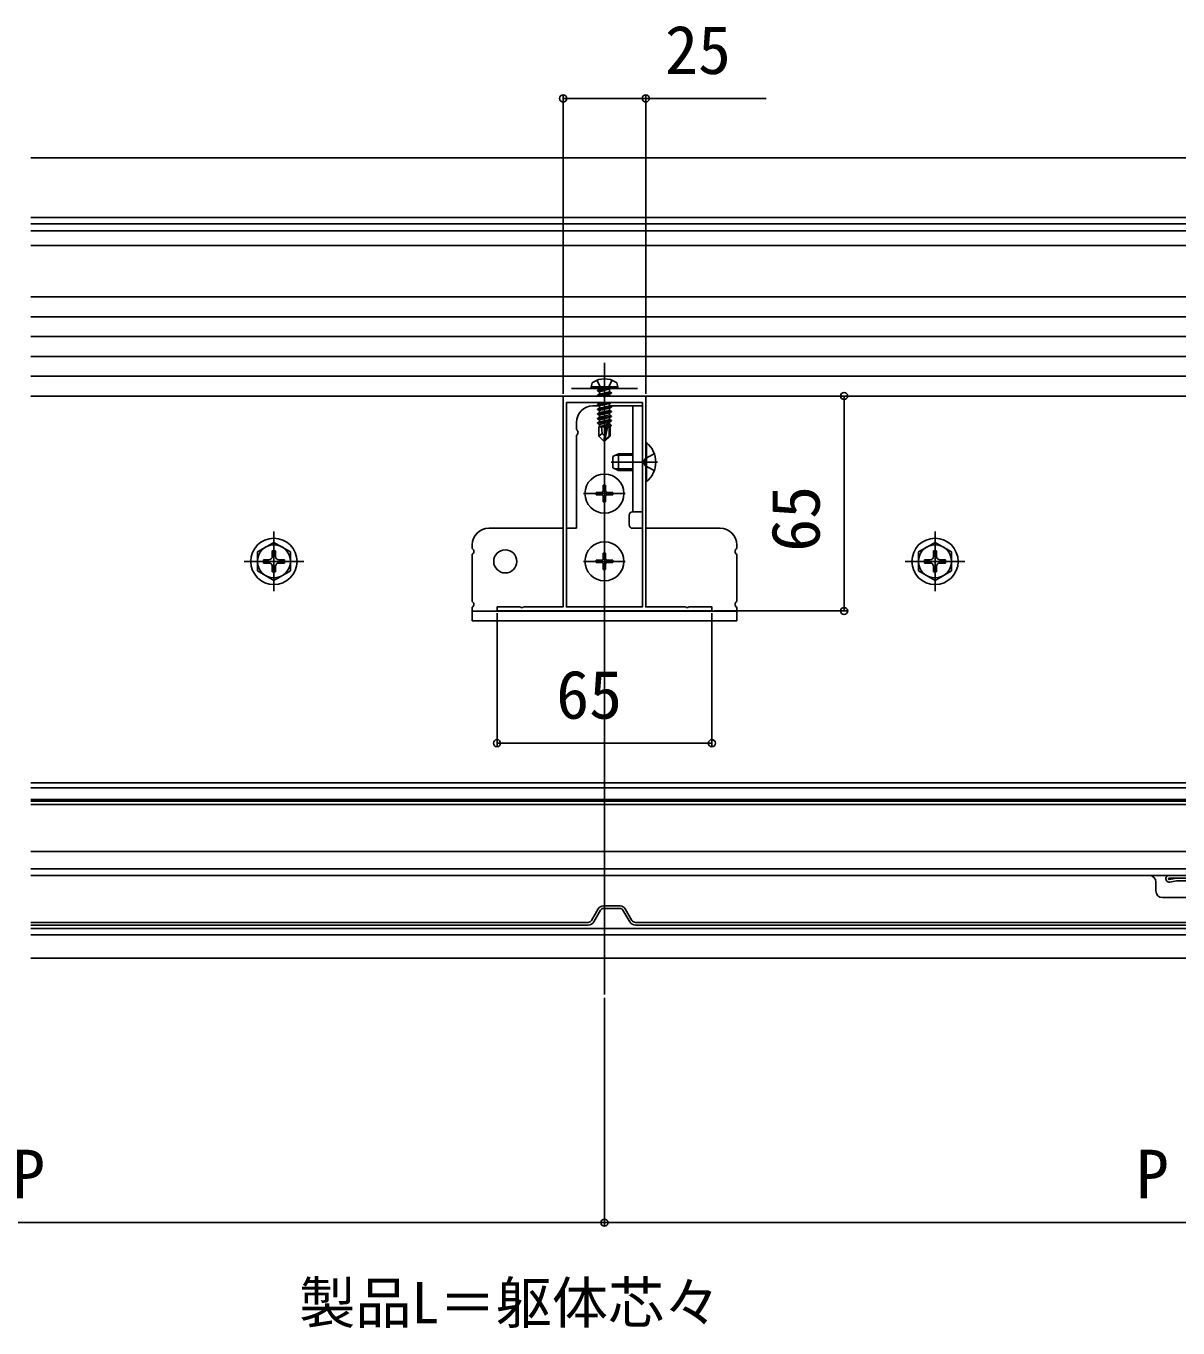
# Model space of a CAD drawing. Units: millimetres, scale not verified. Extents: x -875 to 875, y -1305 to 1297.
# Drawn here: x -80 to 268.5, y 419.4 to 813.2 of the extents above; entities that cross this region are included whole.
import ezdxf
from ezdxf.enums import TextEntityAlignment as Align

# ---------------------------------------------------------------- set-up
doc = ezdxf.new("R2010")
doc.units = ezdxf.units.MM
doc.header["$LTSCALE"] = 8
for name, color, linetype in [('0-3_YKK_11', 7, 'Continuous'), ('0-4_YKK_12', 2, 'Continuous'), ('0-5_YKK_13', 4, 'Continuous'), ('0-6_YKK_D', 6, 'Continuous')]:
    doc.layers.add(name, color=color, linetype=linetype)
doc.styles.add('ＭＳ ゴシック', font='')
doc.styles.get('ＭＳ ゴシック').set_extended_font_data('MS Gothic')

msp = doc.modelspace()

# ---------------------------------------------------------------- linework, layer by layer
at = {"layer": '0-3_YKK_11'}
for points in [[(127.5, 636.299), (62.5, 636.299), (62.5, 637.499), (69.542, 637.499), (69.725, 637.379), (70.275, 637.379), (70.458, 637.499), (82.5, 637.499), (82.5, 701.299), (94.542, 701.299), (94.725, 701.179), (95.275, 701.179), (95.458, 701.299), (107.5, 701.299), (107.5, 637.499), (119.542, 637.499), (119.725, 637.379), (120.275, 637.379), (120.458, 637.499), (127.5, 637.499)], [(83.5, 699.299), (83.5, 637.499), (106.5, 637.499), (106.5, 699.299)]]:
    msp.add_lwpolyline(points, close=True, dxfattribs=at)
at = {"layer": '0-4_YKK_12'}
for p, q in [((598.5, 773.3), (-78.5, 773.3)), ((598.5, 755.3), (-78.5, 755.3)), ((598.5, 753.348), (-78.5, 753.348)), ((598.5, 751.3), (-78.5, 751.3)), ((598.5, 746.8), (-78.5, 746.8)), ((95, 711.299), (95, 520.3)), ((598.5, 584.3), (-78.5, 584.3)), ((598.5, 582.8), (-78.5, 582.8)), ((598.5, 579.3), (-78.5, 579.3)), ((598.5, 578.8), (-78.5, 578.8)), ((598.5, 577.8), (-78.5, 577.8)), ((270.983, 563.5), (-78.5, 563.5)), ((598.5, 558.3), (-78.5, 558.3)), ((598.5, 556.3), (-78.5, 556.3)), ((598.5, 540.3), (-78.5, 540.3)), ((598.5, 538.3), (-78.5, 538.3)), ((598.5, 531.3), (-78.5, 531.3))]:
    msp.add_line(p, q, dxfattribs=at)
at = {"layer": '0-5_YKK_13'}
for p, q in [((598.5, 746.8), (-78.5, 746.8)), ((598.5, 731.3), (-78.5, 731.3)), ((598.5, 731.3), (-78.5, 731.3)), ((598.5, 725.3), (-78.5, 725.3)), ((598.5, 719.3), (-78.5, 719.3)), ((598.5, 713.3), (-78.5, 713.3)), ((598.5, 707.3), (-78.5, 707.3)), ((91, 704.1), (91.141, 704.902)), ((95, 707.5), (95, 686.6)), ((99, 704.1), (98.859, 704.902)), ((598.5, 701.3), (-78.5, 701.3)), ((85, 703.6), (105, 703.6)), ((99, 704.1), (91, 704.1)), ((91, 704.1), (91.088, 703.6)), ((98.912, 703.6), (91.088, 703.6)), ((92.9, 702.95), (96.5, 703.55)), ((96.5, 703.45), (92.9, 702.85)), ((92.9, 702.95), (93.45, 703.268)), ((92.9, 702.95), (92.9, 702.85)), ((92.9, 702.95), (92.9, 702.85)), ((92.9, 702.85), (93.45, 702.532)), ((92.9, 701.55), (97.1, 702.25)), ((97.1, 702.15), (92.9, 701.45)), ((92.9, 701.55), (93.45, 701.868)), ((92.9, 701.55), (92.9, 701.45)), ((92.9, 701.45), (93.162, 701.299)), ((96.5, 703.55), (93.45, 703.268)), ((93.45, 702.532), (96.5, 703.45)), ((93.45, 703.4), (93.45, 703.268)), ((96.55, 702.568), (93.45, 701.868)), ((93.45, 702.532), (93.45, 701.868)), ((96.55, 701.832), (94.185, 701.299)), ((96.5, 703.55), (96.5, 703.45)), ((96.55, 703.4), (96.55, 702.568)), ((97.1, 702.25), (96.55, 702.568)), ((97.1, 702.15), (96.55, 701.832)), ((96.55, 701.832), (96.55, 701.299)), ((97.1, 702.25), (97.1, 702.15)), ((99, 704.1), (98.912, 703.6)), ((91.5, 698.299), (93.33, 698.299)), ((96.791, 699.299), (92.9, 698.65)), ((92.9, 698.75), (96.191, 699.299)), ((92.9, 698.75), (93.45, 699.068)), ((92.9, 698.75), (92.9, 698.65)), ((92.9, 698.65), (93.45, 698.332)), ((92.9, 697.35), (97.1, 698.05)), ((97.1, 697.95), (92.9, 697.25)), ((92.9, 697.35), (93.45, 697.668)), ((92.9, 697.35), (92.9, 697.25)), ((92.9, 697.25), (93.45, 696.932)), ((94.473, 699.299), (93.45, 699.068)), ((93.45, 699.299), (93.45, 699.068)), ((96.55, 698.368), (93.45, 697.668)), ((93.45, 698.332), (93.45, 697.668)), ((96.55, 696.968), (93.45, 696.268)), ((96.55, 699.032), (96.55, 698.368)), ((97.1, 698.05), (96.55, 698.368)), ((96.55, 698.299), (106.5, 698.299)), ((96.55, 697.632), (96.55, 696.968)), ((97.1, 696.65), (96.55, 696.968)), ((97.1, 698.05), (97.1, 697.95)), ((103.6, 698.299), (103.6, 666.299)), ((106.5, 698.299), (106.5, 666.299)), ((86.5, 691.165), (86.5, 693.299)), ((92.9, 695.95), (97.1, 696.65)), ((97.1, 696.55), (92.9, 695.85)), ((92.9, 695.95), (93.45, 696.268)), ((92.9, 695.95), (92.9, 695.85)), ((92.9, 695.85), (93.45, 695.532)), ((92.9, 694.55), (97.1, 695.25)), ((97.1, 695.15), (92.9, 694.45)), ((92.9, 694.55), (93.45, 694.868)), ((92.9, 694.55), (92.9, 694.45)), ((92.9, 694.45), (93.45, 694.132)), ((92.9, 693.15), (95.926, 693.654)), ((95.898, 693.55), (92.9, 693.05)), ((92.9, 693.15), (93.45, 693.468)), ((92.9, 693.15), (92.9, 693.05)), ((92.9, 693.05), (93.45, 692.732)), ((93.45, 696.932), (93.45, 696.268)), ((96.55, 695.568), (93.45, 694.868)), ((93.45, 695.532), (93.45, 694.868)), ((96.55, 694.168), (93.45, 693.468)), ((93.45, 694.132), (93.45, 693.468)), ((95.84, 693.272), (93.45, 692.732)), ((95.91, 693.607), (95, 689.222)), ((96.332, 693.723), (95.15, 688.024)), ((96.332, 693.722), (97.1, 693.85)), ((97.1, 693.75), (96.387, 693.631)), ((96.4, 693.552), (96.4, 689.274)), ((96.55, 696.232), (96.55, 695.568)), ((97.1, 695.25), (96.55, 695.568)), ((96.55, 694.832), (96.55, 694.168)), ((97.1, 693.85), (96.55, 694.168)), ((96.55, 693.432), (96.55, 692.768)), ((97.1, 696.65), (97.1, 696.55)), ((97.1, 695.25), (97.1, 695.15)), ((97.1, 693.85), (97.1, 693.75)), ((86.5, 661.299), (86.5, 689.433)), ((93.3, 692), (93.45, 692.068)), ((93.3, 692), (93.3, 689.15)), ((95.576, 692), (93.3, 692)), ((94.257, 689.953), (93.3, 689.15)), ((94.85, 687.6), (93.3, 689.15)), ((93.45, 692.732), (93.45, 692.068)), ((95.695, 692.575), (93.45, 692.068)), ((95.635, 692.283), (93.917, 692)), ((95, 689.222), (94.85, 687.6)), ((95, 689.222), (95, 687.6)), ((96.4, 689.274), (95.15, 688.024)), ((95.15, 687.6), (96.7, 689.15)), ((95.58, 692.016), (95.496, 692)), ((96.55, 692.768), (96.397, 692.733)), ((97, 692.508), (96.4, 692.409)), ((97, 692.292), (96.4, 692.176)), ((96.7, 692), (96.4, 692)), ((96.7, 689.15), (96.4, 689.274)), ((97, 692.508), (96.55, 692.768)), ((97, 692.292), (96.7, 692.119)), ((96.7, 692.119), (96.7, 689.15)), ((97, 692.508), (97, 692.292)), ((94.85, 687.6), (95.15, 687.6)), ((95.15, 688.024), (95.15, 687.6)), ((107.5, 687.199), (107.5, 675.399)), ((107.748, 687.199), (107.5, 687.199)), ((107.748, 675.399), (107.748, 687.199)), ((111, 681.299), (97, 681.299)), ((97.5, 682.999), (99.2, 683.799)), ((97.5, 679.599), (97.5, 682.999)), ((103.6, 683.366), (98.28, 683.366)), ((103.6, 683.799), (99.2, 683.799)), ((99.2, 678.799), (99.2, 683.799)), ((106.756, 681.299), (107.365, 682.444)), ((106.756, 681.299), (107.365, 680.154)), ((110.083, 683.799), (107.365, 682.444)), ((95, 665.5), (95, 678.1)), ((99.2, 678.799), (97.5, 679.599)), ((103.6, 679.232), (98.28, 679.232)), ((103.6, 678.799), (99.2, 678.799)), ((110.083, 678.799), (107.365, 680.154)), ((94.65, 674.3), (95.35, 674.3)), ((94.65, 674.3), (94.65, 672.65)), ((95.35, 674.3), (95.35, 672.65)), ((107.748, 675.399), (107.5, 675.399)), ((88.7, 671.8), (101.3, 671.8)), ((92.5, 672.15), (92.5, 671.45)), ((92.5, 672.15), (94.15, 672.15)), ((92.5, 671.45), (94.15, 671.45)), ((94.65, 670.95), (94.65, 669.3)), ((95.35, 670.95), (95.35, 669.3)), ((95.85, 672.15), (97.5, 672.15)), ((95.85, 671.45), (97.5, 671.45)), ((97.5, 672.15), (97.5, 671.45)), ((94.65, 669.3), (95.35, 669.3)), ((106.5, 666.299), (103.5, 666.299)), ((102.5, 665.299), (102.5, 662.299)), ((-5, 642.3), (-5, 660.3)), ((60, 661.299), (82.5, 661.299)), ((83.5, 661.299), (86.5, 661.299)), ((95, 645), (95, 657.6)), ((106.5, 661.299), (103.5, 661.299)), ((107.5, 661.299), (130, 661.299)), ((195, 642.3), (195, 660.3)), ((-5, 657.05), (-10, 654.163)), ((-10, 654.163), (-10, 648.437)), ((-5.5, 654.45), (-5.5, 652.8)), ((-4.5, 654.45), (-5.5, 654.45)), ((-5, 657.05), (0, 654.163)), ((-4.5, 654.45), (-4.5, 652.8)), ((0, 648.437), (0, 654.163)), ((55, 655.165), (55, 656.299)), ((94.65, 653.8), (95.35, 653.8)), ((94.65, 653.8), (94.65, 652.15)), ((95.35, 653.8), (95.35, 652.15)), ((135, 656.299), (135, 655.165)), ((195, 657.05), (190, 654.163)), ((190, 654.163), (190, 648.437)), ((194.5, 654.45), (194.5, 652.8)), ((195.5, 654.45), (194.5, 654.45)), ((195, 657.05), (200, 654.163)), ((195.5, 654.45), (195.5, 652.8)), ((200, 648.437), (200, 654.163)), ((-14, 651.3), (4, 651.3)), ((-8.15, 651.8), (-6.5, 651.8)), ((-8.15, 651.8), (-8.15, 650.8)), ((-8.15, 650.8), (-6.5, 650.8)), ((-5.5, 649.8), (-5.5, 648.15)), ((-4.5, 649.8), (-4.5, 648.15)), ((-3.5, 651.8), (-1.85, 651.8)), ((-3.5, 650.8), (-1.85, 650.8)), ((-1.85, 650.8), (-1.85, 651.8)), ((55, 639.165), (55, 653.433)), ((88.7, 651.3), (101.3, 651.3)), ((92.5, 651.65), (92.5, 650.95)), ((92.5, 651.65), (94.15, 651.65)), ((92.5, 650.95), (94.15, 650.95)), ((94.65, 650.45), (94.65, 648.8)), ((95.35, 650.45), (95.35, 648.8)), ((95.85, 651.65), (97.5, 651.65)), ((95.85, 650.95), (97.5, 650.95)), ((97.5, 651.65), (97.5, 650.95)), ((135, 639.165), (135, 653.433)), ((186, 651.3), (204, 651.3)), ((191.85, 651.8), (193.5, 651.8)), ((191.85, 651.8), (191.85, 650.8)), ((191.85, 650.8), (193.5, 650.8)), ((194.5, 649.8), (194.5, 648.15)), ((195.5, 649.8), (195.5, 648.15)), ((196.5, 651.8), (198.15, 651.8)), ((196.5, 650.8), (198.15, 650.8)), ((198.15, 650.8), (198.15, 651.8)), ((-5, 645.55), (-10, 648.437)), ((-5.5, 648.15), (-4.5, 648.15)), ((-5, 645.55), (0, 648.437)), ((94.65, 648.8), (95.35, 648.8)), ((195, 645.55), (190, 648.437)), ((194.5, 648.15), (195.5, 648.15)), ((195, 645.55), (200, 648.437)), ((55, 633.3), (55, 637.433)), ((55, 636.2), (135, 636.2)), ((135, 633.3), (135, 637.433)), ((55, 633.3), (135, 633.3)), ((-78.5, 556.3), (259.82, 556.3)), ((265.82, 556.3), (279.32, 556.3)), ((265.82, 555.5), (279.32, 555.5)), ((268.037, 555.488), (265.855, 555.103)), ((268.82, 555.5), (268.176, 555.5)), ((261.82, 554.3), (261.82, 551.6)), ((265.994, 554.315), (268.107, 554.688)), ((268.246, 554.7), (276.82, 554.7)), ((277.32, 549.6), (263.82, 549.6)), ((91.085, 542.7), (93.105, 546.2)), ((91.777, 542.3), (93.798, 545.8)), ((99.736, 547.1), (94.664, 547.1)), ((99.736, 546.3), (94.664, 546.3)), ((100.602, 545.8), (102.623, 542.3)), ((101.295, 546.2), (103.315, 542.7)), ((-78.5, 542.1), (90.045, 542.1)), ((90.045, 541.3), (-78.5, 541.3)), ((104.355, 542.1), (290.045, 542.1)), ((290.045, 541.3), (104.355, 541.3))]:
    msp.add_line(p, q, dxfattribs=at)
for points in [[(92.7, 706.079), (93.855, 703.763), (95, 703.154)], [(97.3, 706.079), (96.145, 703.763), (95, 703.154)], [(97.011, 699.299), (96.55, 699.032), (93.45, 698.332)], [(97.1, 697.95), (96.55, 697.632), (93.45, 696.932)], [(97.1, 696.55), (96.55, 696.232), (93.45, 695.532)], [(97.1, 695.15), (96.55, 694.832), (93.45, 694.132)], [(97.1, 693.75), (96.55, 693.432), (96.4, 693.399)], [(95, 689.222), (94.257, 689.953), (94.1, 692)]]:
    msp.add_lwpolyline(points, dxfattribs=at)
for centre, radius in [((95, 671.8), 5.9), ((-5, 651.3), 7), ((195, 651.3), 7), ((-5, 651.3), 5), ((65, 651.3), 3.5), ((95, 651.3), 5.9), ((195, 651.3), 5)]:
    msp.add_circle(centre, radius, dxfattribs=at)
for centre, radius, start, end in [((92.028, 704.746), 0.9, 122.05588, 170), ((95, 700), 6.5, 57.94412, 122.05588), ((97.972, 704.746), 0.9, 10, 57.94412), ((93.25, 703.4), 0.2, 0, 90), ((96.75, 703.4), 0.2, 90, 180), ((91.5, 693.299), 5, 90, 180), ((96.152, 693.552), 0.248, 0, 167.19096), ((86, 690.299), 1, 300, 60), ((102.8, 681.299), 7.7, 309.98312, 50.01688), ((94.15, 672.65), 0.5, 270, 0), ((94.15, 670.95), 0.5, 0, 90), ((95.85, 672.65), 0.5, 180, 270), ((95.85, 670.95), 0.5, 90, 180), ((103.5, 665.299), 1, 90, 180), ((103.5, 662.299), 1, 180, 270), ((60, 656.299), 5, 90, 180), ((130, 656.299), 5, 0, 90), ((54.5, 654.299), 1, 300, 60), ((135.5, 654.299), 1, 120, 240), ((-6.5, 652.8), 1, 270, 0), ((-6.5, 649.8), 1, 0, 90), ((-3.5, 652.8), 1, 180, 270), ((-3.5, 649.8), 1, 90, 180), ((94.15, 652.15), 0.5, 270, 0), ((94.15, 650.45), 0.5, 0, 90), ((95.85, 652.15), 0.5, 180, 270), ((95.85, 650.45), 0.5, 90, 180), ((193.5, 652.8), 1, 270, 0), ((193.5, 649.8), 1, 0, 90), ((196.5, 652.8), 1, 180, 270), ((196.5, 649.8), 1, 90, 180), ((54.5, 638.299), 1, 300, 60), ((135.5, 638.299), 1, 120, 240), ((259.82, 554.3), 2, 0, 90), ((265.82, 555.3), 1, 90, 280), ((265.82, 555.3), 0.2, 90, 280), ((268.176, 554.7), 0.8, 90, 100), ((263.82, 551.6), 2, 180, 270), ((268.246, 553.9), 0.8, 90, 100), ((94.664, 545.3), 1.8, 90, 150), ((94.664, 545.3), 1, 90, 150), ((99.736, 545.3), 1.8, 30, 90), ((99.736, 545.3), 1, 30, 90), ((90.045, 543.3), 1.2, 270, 330), ((90.045, 543.3), 2, 270, 330), ((104.355, 543.3), 2, 210, 270), ((104.355, 543.3), 1.2, 210, 270)]:
    msp.add_arc(centre, radius, start, end, dxfattribs=at)
at = {"layer": '0-6_YKK_D'}
for p, q in [((82.5, 701.999), (82.5, 792.3)), ((107.5, 701.999), (107.5, 792.3)), ((108.2, 701.299), (168.5, 701.299)), ((167.5, 636.299), (167.5, 701.299)), ((62.5, 635.599), (62.5, 595.299)), ((127.5, 635.599), (127.5, 595.299)), ((128.2, 636.299), (168.5, 636.299)), ((62.5, 596.299), (127.5, 596.299)), ((95, 519.3), (95, 450.3)), ((95, 519.3), (95, 450.3)), ((-245, 451.3), (95, 451.3)), ((95, 451.3), (435, 451.3))]:
    msp.add_line(p, q, dxfattribs=at)
msp.add_lwpolyline([(82.5, 791.3), (107.5, 791.3), (143.936, 791.3)], dxfattribs=at)
for centre in [(82.5, 791.3), (107.5, 791.3), (167.5, 701.299), (167.5, 636.299), (62.5, 596.299), (127.5, 596.299), (95, 451.3), (95, 451.3)]:
    msp.add_circle(centre, 1.075, dxfattribs=at)

# ---------------------------------------------------------------- texts
at = {"layer": '0-6_YKK_D', "style": 'ＭＳ ゴシック'}
for s, height, p in [('25', 14.66, (113.323, 794.3)), ('65', 14.66, (80.398, 599.299)), ('P', 14.66, (-84.205, 454.3)), ('P', 14.66, (255.795, 454.3)), ('製品L＝躯体芯々', 12.46, (2.611, 417.101))]:
    msp.add_text(s, height=height, dxfattribs=at).set_placement(p, align=Align.BOTTOM_LEFT)
msp.add_text('65', height=14.66, rotation=90, dxfattribs=at).set_placement((164.5, 654.196), align=Align.BOTTOM_LEFT)

doc.saveas('drawing.dxf')
